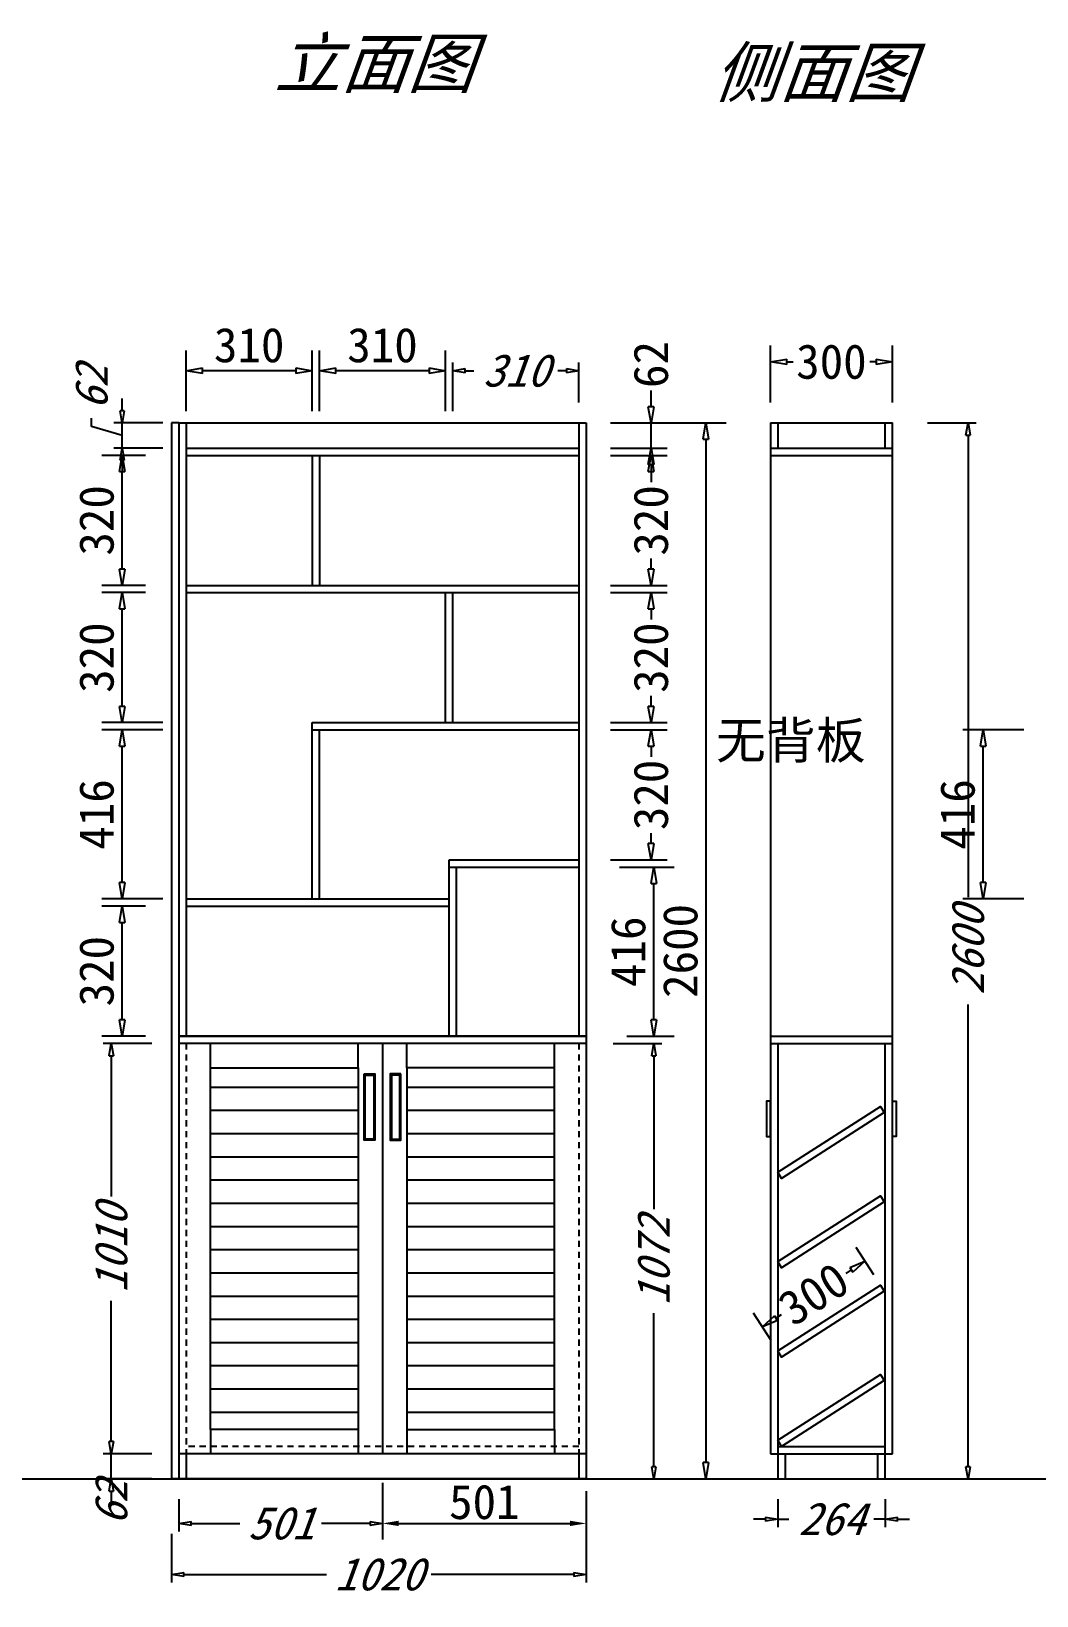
# Model space of a CAD drawing. Header units: millimetres. Extents: x 366509 to 398313, y -1245498 to -1202747.
# Drawn here: x 371033 to 373507, y -1225288 to -1221437 of the extents above; entities that cross this region are included whole.
import ezdxf

# ---------------------------------------------------------------- set-up
doc = ezdxf.new("R2010")
doc.units = ezdxf.units.MM
doc.header["$LTSCALE"] = 20
doc.linetypes.add('JIS_02_0.7', pattern=[1.35, 0.75, -0.6])
doc.layers.get('Defpoints').update_dxf_attribs({"color": 250})
doc.styles.get("Standard").update_dxf_attribs({"font": 'SimSun.ttf', "height": 85})
doc.styles.add('汉字', font='SimSun.ttf', dxfattribs={"oblique": 20, "height": 80})
doc.dimstyles.new('200', dxfattribs={"dimtxt": 90, "dimasz": 40, "dimexe": 50, "dimexo": 100, "dimgap": 20, "dimtad": 1, "dimdec": 0, "dimtxsty": 'Standard', "dimblk": 'CLOSEDBLANK', "dimcen": 100, "dimdle": 50, "dimclrd": 256, "dimclre": 256, "dimclrt": 256, "dimadec": 0, "dimazin": 0, "dimtfac": 1, "dimtdec": 0, "dimtmove": 2, "dimatfit": 3, "dimldrblk": 'CLOSEDBLANK', "dimfxl": 100, "dimfxlon": 1, "dimlwd": 25, "dimlwe": 25, "dimarcsym": 0})
doc.dimstyles.new('ISO-25', dxfattribs={"dimtxt": 2.5, "dimasz": 2.5, "dimexe": 1.25, "dimexo": 0.625, "dimtad": 1, "dimtxsty": 'Standard', "dimcen": 2.5, "dimadec": 0, "dimazin": 0, "dimtfac": 1, "dimtmove": 0, "dimatfit": 3, "dimfxl": 1, "dimarcsym": 0})
doc.dimstyles.get("Standard").update_dxf_attribs({"dimtxt": 0.18, "dimasz": 0.18, "dimexe": 0.18, "dimexo": 0.0625, "dimgap": 0.09, "dimtad": 0, "dimtih": 1, "dimtoh": 1, "dimdec": 4, "dimzin": 0, "dimdsep": 46, "dimtxsty": 'Standard', "dimcen": 0.09, "dimadec": 0, "dimazin": 0, "dimtfac": 1, "dimtdec": 4, "dimtofl": 0, "dimtmove": 0, "dimatfit": 3, "dimfxl": 1, "dimtolj": 1, "dimtzin": 0, "dimarcsym": 0})
doc.dimstyles.new('周文晶', dxfattribs={"dimtxt": 70, "dimasz": 40, "dimexe": 40, "dimexo": 30, "dimgap": 10, "dimtad": 0, "dimdec": 0, "dimtxsty": 'Standard', "dimblk": 'CLOSEDBLANK', "dimcen": 200, "dimclrd": 256, "dimclre": 256, "dimadec": 0, "dimazin": 0, "dimtfac": 1, "dimtdec": 0, "dimtmove": 0, "dimatfit": 3, "dimldrblk": 'CLOSEDBLANK', "dimfxl": 100, "dimfxlon": 1, "dimarcsym": 0})

# ---------------------------------------------------------------- blocks, each defined once
blk = doc.blocks.new('_ClosedBlank')
at = {"color": 0, "linetype": 'ByBlock', "lineweight": -2}
for p, q in [((-1, 0.167), (0, 0)), ((-1, 0.167), (-1, -0.167)), ((0, 0), (-1, -0.167))]:
    blk.add_line(p, q, dxfattribs=at)
blk = doc.blocks.new('*D897')
at = {"lineweight": 25, "transparency": 16777216}
for p, q in [((371229.9, -1224908.8), (371229.9, -1224878.8)), ((371329.9, -1224938.8), (371209.9, -1224938.8)), ((371229.9, -1225000.8), (371229.9, -1224938.8)), ((371329.9, -1225000.8), (371209.9, -1225000.8)), ((371229.9, -1225030.8), (371229.9, -1225060.8))]:
    blk.add_line(p, q, dxfattribs=at)
at = {"layer": 'Defpoints', "color": 0, "transparency": 16777216}
for p in [(371229.9, -1224938.8), (371414.2, -1224938.8), (371396.2, -1225000.8)]:
    blk.add_point(p, dxfattribs=at)
at = {"lineweight": 25, "transparency": 16777216, "xscale": 30, "yscale": 30, "zscale": 30}
for p, rotation in [((371229.9, -1224938.8), 270), ((371229.9, -1225000.8), 90)]:
    blk.add_blockref('_ClosedBlank', p, dxfattribs=dict(at, rotation=rotation))
at = {"lineweight": -3, "transparency": 16777216, "insert": (371229.9, -1225060.8), "char_height": 80, "attachment_point": 5, "rotation": 90, "style": '汉字'}
blk.add_mtext('62', dxfattribs=at)
blk = doc.blocks.new('*D898')
at = {"lineweight": 25, "transparency": 16777216}
for p, q in [((371329.9, -1223928.8), (371209.9, -1223928.8)), ((371229.9, -1223958.8), (371229.9, -1224305.2)), ((371229.9, -1224908.8), (371229.9, -1224562.4)), ((371329.9, -1224938.8), (371209.9, -1224938.8))]:
    blk.add_line(p, q, dxfattribs=at)
at = {"layer": 'Defpoints', "color": 0, "transparency": 16777216}
for p in [(371229.9, -1223928.8), (371414.2, -1223928.8), (371414.2, -1224938.8)]:
    blk.add_point(p, dxfattribs=at)
at = {"lineweight": 25, "transparency": 16777216, "xscale": 30, "yscale": 30, "zscale": 30}
for p, rotation in [((371229.9, -1223928.8), 90), ((371229.9, -1224938.8), 270)]:
    blk.add_blockref('_ClosedBlank', p, dxfattribs=dict(at, rotation=rotation))
at = {"lineweight": -3, "transparency": 16777216, "insert": (371229.9, -1224433.8), "char_height": 80, "attachment_point": 5, "rotation": 90, "style": '汉字'}
blk.add_mtext('1010', dxfattribs=at)
blk = doc.blocks.new('*D926')
at = {"lineweight": 25, "transparency": 16777216}
for p, q in [((372070.2, -1222372.3), (372070.2, -1222252.3)), ((372380.2, -1222350.9), (372380.2, -1222252.3)), ((372100.2, -1222272.3), (372122, -1222272.3)), ((372350.2, -1222272.3), (372328.5, -1222272.3))]:
    blk.add_line(p, q, dxfattribs=at)
at = {"layer": 'Defpoints', "color": 0, "transparency": 16777216}
for p in [(372380.2, -1222272.3), (372380.2, -1222400.9), (372070.2, -1222842.8)]:
    blk.add_point(p, dxfattribs=at)
at = {"lineweight": 25, "transparency": 16777216, "xscale": 30, "yscale": 30, "zscale": 30, "rotation": 180}
blk.add_blockref('_ClosedBlank', (372070.2, -1222272.3), dxfattribs=at)
at = {"lineweight": 25, "transparency": 16777216, "xscale": 30, "yscale": 30, "zscale": 30}
blk.add_blockref('_ClosedBlank', (372380.2, -1222272.3), dxfattribs=at)
at = {"lineweight": -3, "transparency": 16777216, "insert": (372225.2, -1222272.3), "char_height": 80, "attachment_point": 5, "style": '汉字'}
blk.add_mtext('310', dxfattribs=at)
blk = doc.blocks.new('*D899')
at = {"lineweight": 25, "transparency": 16777216}
for p, q in [((371378.2, -1225135.9), (371378.2, -1225255.9)), ((372398.2, -1225135.9), (372398.2, -1225255.9)), ((371408.2, -1225235.9), (371759.7, -1225235.9)), ((372368.2, -1225235.9), (372016.8, -1225235.9))]:
    blk.add_line(p, q, dxfattribs=at)
at = {"layer": 'Defpoints', "color": 0, "transparency": 16777216}
for p in [(371378.2, -1225000.8), (372398.2, -1225000.8), (372398.2, -1225235.9)]:
    blk.add_point(p, dxfattribs=at)
at = {"lineweight": 25, "transparency": 16777216, "xscale": 30, "yscale": 30, "zscale": 30, "rotation": 180}
blk.add_blockref('_ClosedBlank', (371378.2, -1225235.9), dxfattribs=at)
at = {"lineweight": 25, "transparency": 16777216, "xscale": 30, "yscale": 30, "zscale": 30}
blk.add_blockref('_ClosedBlank', (372398.2, -1225235.9), dxfattribs=at)
at = {"lineweight": -3, "transparency": 16777216, "insert": (371888.2, -1225235.9), "char_height": 80, "attachment_point": 5, "style": '汉字'}
blk.add_mtext('1020', dxfattribs=at)
blk = doc.blocks.new('*D927')
at = {"lineweight": 25, "transparency": 16777216}
for p, q in [((372869.7, -1225050.8), (372869.7, -1225119.8)), ((373134, -1225050.8), (373134, -1225119.8)), ((372839.7, -1225099.8), (372809.7, -1225099.8)), ((372869.7, -1225099.8), (372897.2, -1225099.8)), ((373134, -1225099.8), (373106.4, -1225099.8)), ((373164, -1225099.8), (373194, -1225099.8))]:
    blk.add_line(p, q, dxfattribs=at)
at = {"layer": 'Defpoints', "color": 0, "transparency": 16777216}
for p in [(372869.7, -1225000.8), (373134, -1225000.8), (373134, -1225099.8)]:
    blk.add_point(p, dxfattribs=at)
at = {"lineweight": 25, "transparency": 16777216, "xscale": 30, "yscale": 30, "zscale": 30}
blk.add_blockref('_ClosedBlank', (372869.7, -1225099.8), dxfattribs=at)
at = {"lineweight": 25, "transparency": 16777216, "xscale": 30, "yscale": 30, "zscale": 30, "rotation": 180}
blk.add_blockref('_ClosedBlank', (373134, -1225099.8), dxfattribs=at)
at = {"lineweight": -3, "transparency": 16777216, "insert": (373001.8, -1225099.8), "char_height": 80, "attachment_point": 5, "style": '汉字'}
blk.add_mtext('264', dxfattribs=at)
blk = doc.blocks.new('*D928')
at = {"lineweight": 25, "transparency": 16777216}
for p, q in [((373237.9, -1222400.8), (373357.9, -1222400.8)), ((373337.9, -1222430.8), (373337.9, -1223568.7)), ((373337.9, -1224970.8), (373337.9, -1223833)), ((373237.9, -1225000.8), (373357.9, -1225000.8))]:
    blk.add_line(p, q, dxfattribs=at)
at = {"layer": 'Defpoints', "color": 0, "transparency": 16777216}
for p in [(373152, -1222400.8), (373152, -1225000.8), (373337.9, -1225000.8)]:
    blk.add_point(p, dxfattribs=at)
at = {"lineweight": 25, "transparency": 16777216, "xscale": 30, "yscale": 30, "zscale": 30}
for p, rotation in [((373337.9, -1222400.8), 90), ((373337.9, -1225000.8), 270)]:
    blk.add_blockref('_ClosedBlank', p, dxfattribs=dict(at, rotation=rotation))
at = {"lineweight": -3, "transparency": 16777216, "insert": (373337.9, -1223700.8), "char_height": 80, "attachment_point": 5, "rotation": 90, "style": '汉字'}
blk.add_mtext('2600', dxfattribs=at)
blk = doc.blocks.new('*D900')
at = {"lineweight": 25, "transparency": 16777216}
for p, q in [((372464.6, -1223928.8), (372584.6, -1223928.8)), ((372564.6, -1223958.8), (372564.6, -1224336.9)), ((372564.6, -1224970.8), (372564.6, -1224592.7)), ((372464.6, -1225000.8), (372584.6, -1225000.8))]:
    blk.add_line(p, q, dxfattribs=at)
at = {"layer": 'Defpoints', "color": 0, "transparency": 16777216}
for p in [(372398.2, -1223928.8), (372380.2, -1225000.8), (372564.6, -1225000.8)]:
    blk.add_point(p, dxfattribs=at)
at = {"lineweight": 25, "transparency": 16777216, "xscale": 30, "yscale": 30, "zscale": 30}
for p, rotation in [((372564.6, -1223928.8), 90), ((372564.6, -1225000.8), 270)]:
    blk.add_blockref('_ClosedBlank', p, dxfattribs=dict(at, rotation=rotation))
at = {"lineweight": -3, "transparency": 16777216, "insert": (372564.6, -1224464.8), "char_height": 80, "attachment_point": 5, "rotation": 90, "style": '汉字'}
blk.add_mtext('1072', dxfattribs=at)
blk = doc.blocks.new('*D929')
at = {"lineweight": 25, "transparency": 16777216}
for p, q in [((371256.4, -1222370.9), (371256.4, -1222340.9)), ((371181.4, -1222409.4), (371181.4, -1222389.4)), ((371256.4, -1222431.9), (371181.4, -1222409.4)), ((371356.4, -1222400.9), (371236.4, -1222400.9)), ((371256.4, -1222462.9), (371256.4, -1222400.9)), ((371256.4, -1222462.9), (371256.4, -1222400.9)), ((371356.4, -1222462.9), (371236.4, -1222462.9)), ((371256.4, -1222492.9), (371256.4, -1222522.9))]:
    blk.add_line(p, q, dxfattribs=at)
at = {"layer": 'Defpoints', "color": 0, "transparency": 16777216}
for p in [(371256.4, -1222400.9), (371414.2, -1222400.9), (371414.2, -1222462.9)]:
    blk.add_point(p, dxfattribs=at)
at = {"lineweight": 25, "transparency": 16777216, "xscale": 30, "yscale": 30, "zscale": 30}
for p, rotation in [((371256.4, -1222400.9), 270), ((371256.4, -1222462.9), 90)]:
    blk.add_blockref('_ClosedBlank', p, dxfattribs=dict(at, rotation=rotation))
at = {"lineweight": -3, "transparency": 16777216, "insert": (371181.4, -1222314.6), "char_height": 80, "attachment_point": 5, "rotation": 90, "style": '汉字'}
blk.add_mtext('62', dxfattribs=at)
blk = doc.blocks.new('*D901')
at = {"lineweight": 25, "transparency": 16777216}
for p, q in [((371897.2, -1225010.4), (371897.2, -1225130.4)), ((371396.2, -1225050.8), (371396.2, -1225130.4)), ((371426.2, -1225110.4), (371546.4, -1225110.4)), ((371867.2, -1225110.4), (371747.1, -1225110.4))]:
    blk.add_line(p, q, dxfattribs=at)
at = {"layer": 'Defpoints', "color": 0, "transparency": 16777216}
for p in [(371897.2, -1224938.8), (371396.2, -1225000.8), (371396.2, -1225110.4)]:
    blk.add_point(p, dxfattribs=at)
at = {"lineweight": 25, "transparency": 16777216, "xscale": 30, "yscale": 30, "zscale": 30, "rotation": 180}
blk.add_blockref('_ClosedBlank', (371396.2, -1225110.4), dxfattribs=at)
at = {"lineweight": 25, "transparency": 16777216, "xscale": 30, "yscale": 30, "zscale": 30}
blk.add_blockref('_ClosedBlank', (371897.2, -1225110.4), dxfattribs=at)
at = {"lineweight": -3, "transparency": 16777216, "insert": (371646.8, -1225110.4), "char_height": 80, "attachment_point": 5, "style": '汉字'}
blk.add_mtext('501', dxfattribs=at)
blk = doc.blocks.new('*D902')
at = {"lineweight": 25, "transparency": 16777216}
for p, q in [((372592.8, -1222400.9), (372742.8, -1222400.9)), ((372692.8, -1222440.9), (372692.8, -1224960.8)), ((372592.8, -1225000.8), (372742.8, -1225000.8))]:
    blk.add_line(p, q, dxfattribs=at)
at = {"layer": 'Defpoints', "color": 0, "transparency": 16777216}
for p in [(372236.3, -1222400.9), (372236.3, -1225000.8), (372692.8, -1225000.8)]:
    blk.add_point(p, dxfattribs=at)
at = {"lineweight": 25, "transparency": 16777216, "xscale": 40, "yscale": 40, "zscale": 40}
for p, rotation in [((372692.8, -1222400.9), 90), ((372692.8, -1225000.8), 270)]:
    blk.add_blockref('_ClosedBlank', p, dxfattribs=dict(at, rotation=rotation))
at = {"lineweight": -3, "transparency": 16777216, "insert": (372630.3, -1223700.9), "char_height": 85, "attachment_point": 5, "rotation": 90}
blk.add_mtext('2600', dxfattribs=at)
blk = doc.blocks.new('*D930')
at = {"lineweight": 25, "transparency": 16777216}
for p, q in [((371742.2, -1222372.3), (371742.2, -1222222.3)), ((372052.2, -1222372.3), (372052.2, -1222222.3)), ((372012.2, -1222272.3), (371782.2, -1222272.3))]:
    blk.add_line(p, q, dxfattribs=at)
at = {"layer": 'Defpoints', "color": 0, "transparency": 16777216}
for p in [(371742.2, -1222272.3), (372052.2, -1222842.8), (371742.2, -1223156.8)]:
    blk.add_point(p, dxfattribs=at)
at = {"lineweight": 25, "transparency": 16777216, "xscale": 40, "yscale": 40, "zscale": 40, "rotation": 180}
blk.add_blockref('_ClosedBlank', (371742.2, -1222272.3), dxfattribs=at)
at = {"lineweight": 25, "transparency": 16777216, "xscale": 40, "yscale": 40, "zscale": 40}
blk.add_blockref('_ClosedBlank', (372052.2, -1222272.3), dxfattribs=at)
at = {"lineweight": -3, "transparency": 16777216, "insert": (371897.2, -1222209.8), "char_height": 85, "attachment_point": 5}
blk.add_mtext('310', dxfattribs=at)
blk = doc.blocks.new('*D931')
at = {"lineweight": 25, "transparency": 16777216}
for p, q in [((371414.2, -1222372.3), (371414.2, -1222222.3)), ((371724.2, -1222372.3), (371724.2, -1222222.3)), ((371684.2, -1222272.3), (371454.2, -1222272.3))]:
    blk.add_line(p, q, dxfattribs=at)
at = {"layer": 'Defpoints', "color": 0, "transparency": 16777216}
for p in [(371414.2, -1222272.3), (371724.2, -1223186.8), (371414.2, -1223367.8)]:
    blk.add_point(p, dxfattribs=at)
at = {"lineweight": 25, "transparency": 16777216, "xscale": 40, "yscale": 40, "zscale": 40, "rotation": 180}
blk.add_blockref('_ClosedBlank', (371414.2, -1222272.3), dxfattribs=at)
at = {"lineweight": 25, "transparency": 16777216, "xscale": 40, "yscale": 40, "zscale": 40}
blk.add_blockref('_ClosedBlank', (371724.2, -1222272.3), dxfattribs=at)
at = {"lineweight": -3, "transparency": 16777216, "insert": (371569.2, -1222209.8), "char_height": 85, "attachment_point": 5}
blk.add_mtext('310', dxfattribs=at)
blk = doc.blocks.new('*D903')
at = {"lineweight": 25, "transparency": 16777216}
for p, q in [((371314.2, -1223590.8), (371206.4, -1223590.8)), ((371256.4, -1223870.8), (371256.4, -1223630.8)), ((371314.2, -1223910.8), (371206.4, -1223910.8))]:
    blk.add_line(p, q, dxfattribs=at)
at = {"layer": 'Defpoints', "color": 0, "transparency": 16777216}
for p in [(371256.4, -1223590.8), (371414.2, -1223590.8), (371414.2, -1223910.8)]:
    blk.add_point(p, dxfattribs=at)
at = {"lineweight": 25, "transparency": 16777216, "xscale": 40, "yscale": 40, "zscale": 40}
for p, rotation in [((371256.4, -1223590.8), 90), ((371256.4, -1223910.8), 270)]:
    blk.add_blockref('_ClosedBlank', p, dxfattribs=dict(at, rotation=rotation))
at = {"lineweight": -3, "transparency": 16777216, "insert": (371193.9, -1223750.8), "char_height": 85, "attachment_point": 5, "rotation": 90}
blk.add_mtext('320', dxfattribs=at)
blk = doc.blocks.new('*D932')
at = {"lineweight": 25, "transparency": 16777216}
for p, q in [((371356.4, -1223156.8), (371206.4, -1223156.8)), ((371256.4, -1223532.8), (371256.4, -1223196.8)), ((371356.4, -1223572.8), (371206.4, -1223572.8))]:
    blk.add_line(p, q, dxfattribs=at)
at = {"layer": 'Defpoints', "color": 0, "transparency": 16777216}
for p in [(371256.4, -1223156.8), (371724.2, -1223156.8), (371724.2, -1223572.8)]:
    blk.add_point(p, dxfattribs=at)
at = {"lineweight": 25, "transparency": 16777216, "xscale": 40, "yscale": 40, "zscale": 40}
for p, rotation in [((371256.4, -1223156.8), 90), ((371256.4, -1223572.8), 270)]:
    blk.add_blockref('_ClosedBlank', p, dxfattribs=dict(at, rotation=rotation))
at = {"lineweight": -3, "transparency": 16777216, "insert": (371193.9, -1223364.8), "char_height": 85, "attachment_point": 5, "rotation": 90}
blk.add_mtext('416', dxfattribs=at)
blk = doc.blocks.new('*D933')
at = {"lineweight": 25, "transparency": 16777216}
for p, q in [((371314.2, -1222818.8), (371206.4, -1222818.8)), ((371256.4, -1223098.8), (371256.4, -1222858.8)), ((371356.4, -1223138.8), (371206.4, -1223138.8))]:
    blk.add_line(p, q, dxfattribs=at)
at = {"layer": 'Defpoints', "color": 0, "transparency": 16777216}
for p in [(371256.4, -1222818.8), (371414.2, -1222818.8), (371724.2, -1223138.8)]:
    blk.add_point(p, dxfattribs=at)
at = {"lineweight": 25, "transparency": 16777216, "xscale": 40, "yscale": 40, "zscale": 40}
for p, rotation in [((371256.4, -1222818.8), 90), ((371256.4, -1223138.8), 270)]:
    blk.add_blockref('_ClosedBlank', p, dxfattribs=dict(at, rotation=rotation))
at = {"lineweight": -3, "transparency": 16777216, "insert": (371193.9, -1222978.8), "char_height": 85, "attachment_point": 5, "rotation": 90}
blk.add_mtext('320', dxfattribs=at)
blk = doc.blocks.new('*D934')
at = {"lineweight": 25, "transparency": 16777216}
for p, q in [((371314.2, -1222480.9), (371206.4, -1222480.9)), ((371256.4, -1222760.8), (371256.4, -1222520.9)), ((371314.2, -1222800.8), (371206.4, -1222800.8))]:
    blk.add_line(p, q, dxfattribs=at)
at = {"layer": 'Defpoints', "color": 0, "transparency": 16777216}
for p in [(371256.4, -1222480.9), (371414.2, -1222480.9), (371414.2, -1222800.8)]:
    blk.add_point(p, dxfattribs=at)
at = {"lineweight": 25, "transparency": 16777216, "xscale": 40, "yscale": 40, "zscale": 40}
for p, rotation in [((371256.4, -1222480.9), 90), ((371256.4, -1222800.8), 270)]:
    blk.add_blockref('_ClosedBlank', p, dxfattribs=dict(at, rotation=rotation))
at = {"lineweight": -3, "transparency": 16777216, "insert": (371193.9, -1222640.9), "char_height": 85, "attachment_point": 5, "rotation": 90}
blk.add_mtext('320', dxfattribs=at)
blk = doc.blocks.new('*D935')
at = {"lineweight": 25, "transparency": 16777216}
for p, q in [((372480.2, -1223494.8), (372614.6, -1223494.8)), ((372564.6, -1223870.8), (372564.6, -1223534.8)), ((372498.2, -1223910.8), (372614.6, -1223910.8))]:
    blk.add_line(p, q, dxfattribs=at)
at = {"layer": 'Defpoints', "color": 0, "transparency": 16777216}
for p in [(372380.2, -1223494.8), (372564.6, -1223494.8), (372398.2, -1223910.8)]:
    blk.add_point(p, dxfattribs=at)
at = {"lineweight": 25, "transparency": 16777216, "xscale": 40, "yscale": 40, "zscale": 40}
for p, rotation in [((372564.6, -1223494.8), 90), ((372564.6, -1223910.8), 270)]:
    blk.add_blockref('_ClosedBlank', p, dxfattribs=dict(at, rotation=rotation))
at = {"lineweight": -3, "transparency": 16777216, "insert": (372502.1, -1223702.8), "char_height": 85, "attachment_point": 5, "rotation": 90}
blk.add_mtext('416', dxfattribs=at)
blk = doc.blocks.new('*D904')
at = {"color": 0, "lineweight": -2, "transparency": 16777216}
for p, q in [((371897.2, -1225010.4), (371897.2, -1225150.4)), ((372398.2, -1225030.8), (372398.2, -1225150.4)), ((371937.2, -1225110.4), (372358.2, -1225110.4))]:
    blk.add_line(p, q, dxfattribs=at)
at = {"color": 0, "transparency": 16777216}
for points in [[(371937.2, -1225103.7), (371937.2, -1225117), (371897.2, -1225110.4)], [(372358.2, -1225103.7), (372358.2, -1225117), (372398.2, -1225110.4)]]:
    blk.add_solid(points, dxfattribs=at)
at = {"layer": 'Defpoints', "color": 0, "transparency": 16777216}
for p in [(371897.2, -1224938.8), (372398.2, -1225000.8), (372398.2, -1225110.4)]:
    blk.add_point(p, dxfattribs=at)
at = {"color": 0, "lineweight": -3, "transparency": 16777216, "insert": (372147.8, -1225057.9), "char_height": 85, "attachment_point": 5}
blk.add_mtext('501', dxfattribs=at)
blk = doc.blocks.new('*D905')
at = {"lineweight": -2, "transparency": 16777216}
for p, q in [((373106.1, -1224498.5), (373062.8, -1224431)), ((373050.7, -1224486.2), (373037.2, -1224494.8)), ((372853.5, -1224660.4), (372810.2, -1224592.8)), ((372865.4, -1224604.9), (372878.9, -1224596.3))]:
    blk.add_line(p, q, dxfattribs=at)
at = {"layer": 'Defpoints', "color": 0, "transparency": 16777216}
for p in [(373084.3, -1224464.6), (373122.2, -1224523.8), (372869.7, -1224685.7)]:
    blk.add_point(p, dxfattribs=at)
at = {"lineweight": -2, "transparency": 16777216, "xscale": 40, "yscale": 40, "zscale": 40}
for p, rotation in [((373084.3, -1224464.6), 32.65196531533646), ((372831.8, -1224626.5), 212.6519653153365)]:
    blk.add_blockref('_ClosedBlank', p, dxfattribs=dict(at, rotation=rotation))
at = {"color": 0, "transparency": 16777216, "insert": (372958, -1224545.6), "char_height": 85, "attachment_point": 5, "rotation": 32.652}
blk.add_mtext('300', dxfattribs=at)
blk = doc.blocks.new('*D881')
at = {"lineweight": -2, "transparency": 16777216}
for p, q in [((372851.7, -1222350.4), (372851.7, -1222210.4)), ((373152, -1222350.4), (373152, -1222210.4)), ((372891.7, -1222250.4), (372907.8, -1222250.4)), ((373112, -1222250.4), (373095.9, -1222250.4))]:
    blk.add_line(p, q, dxfattribs=at)
at = {"layer": 'Defpoints', "color": 0, "transparency": 16777216}
for p in [(373152, -1222250.4), (372851.7, -1222400.8), (373152, -1222400.8)]:
    blk.add_point(p, dxfattribs=at)
at = {"lineweight": -2, "transparency": 16777216, "xscale": 40, "yscale": 40, "zscale": 40, "rotation": 180}
blk.add_blockref('_ClosedBlank', (372851.7, -1222250.4), dxfattribs=at)
at = {"lineweight": -2, "transparency": 16777216, "xscale": 40, "yscale": 40, "zscale": 40}
blk.add_blockref('_ClosedBlank', (373152, -1222250.4), dxfattribs=at)
at = {"color": 0, "transparency": 16777216, "insert": (373001.8, -1222250.4), "char_height": 85, "attachment_point": 5}
blk.add_mtext('300', dxfattribs=at)
blk = doc.blocks.new('*D936')
at = {"lineweight": -2, "transparency": 16777216}
for p, q in [((372457.9, -1223156.8), (372597.9, -1223156.8)), ((372557.9, -1223196.8), (372557.9, -1223222.8)), ((372557.9, -1223436.8), (372557.9, -1223410.9)), ((372457.9, -1223476.8), (372597.9, -1223476.8))]:
    blk.add_line(p, q, dxfattribs=at)
at = {"layer": 'Defpoints', "color": 0, "transparency": 16777216}
for p in [(372380.2, -1223156.8), (372557.9, -1223156.8), (372380.2, -1223476.8)]:
    blk.add_point(p, dxfattribs=at)
at = {"lineweight": -2, "transparency": 16777216, "xscale": 40, "yscale": 40, "zscale": 40}
for p, rotation in [((372557.9, -1223156.8), 90), ((372557.9, -1223476.8), 270)]:
    blk.add_blockref('_ClosedBlank', p, dxfattribs=dict(at, rotation=rotation))
at = {"color": 0, "transparency": 16777216, "insert": (372557.9, -1223316.8), "char_height": 85, "attachment_point": 5, "rotation": 90}
blk.add_mtext('320', dxfattribs=at)
blk = doc.blocks.new('*D937')
at = {"lineweight": -2, "transparency": 16777216}
for p, q in [((372457.9, -1222818.8), (372597.9, -1222818.8)), ((372557.9, -1222858.8), (372557.9, -1222884.8)), ((372557.9, -1223098.8), (372557.9, -1223072.9)), ((372457.9, -1223138.8), (372597.9, -1223138.8))]:
    blk.add_line(p, q, dxfattribs=at)
at = {"layer": 'Defpoints', "color": 0, "transparency": 16777216}
for p in [(372380.2, -1222818.8), (372557.9, -1222818.8), (372380.2, -1223138.8)]:
    blk.add_point(p, dxfattribs=at)
at = {"lineweight": -2, "transparency": 16777216, "xscale": 40, "yscale": 40, "zscale": 40}
for p, rotation in [((372557.9, -1222818.8), 90), ((372557.9, -1223138.8), 270)]:
    blk.add_blockref('_ClosedBlank', p, dxfattribs=dict(at, rotation=rotation))
at = {"color": 0, "transparency": 16777216, "insert": (372557.9, -1222978.8), "char_height": 85, "attachment_point": 5, "rotation": 90}
blk.add_mtext('320', dxfattribs=at)
blk = doc.blocks.new('*D938')
at = {"lineweight": -2, "transparency": 16777216}
for p, q in [((372457.9, -1222480.9), (372597.9, -1222480.9)), ((372557.9, -1222520.9), (372557.9, -1222546.8)), ((372557.9, -1222760.8), (372557.9, -1222734.9)), ((372457.9, -1222800.8), (372597.9, -1222800.8))]:
    blk.add_line(p, q, dxfattribs=at)
at = {"layer": 'Defpoints', "color": 0, "transparency": 16777216}
for p in [(372380.2, -1222480.9), (372557.9, -1222480.9), (372380.2, -1222800.8)]:
    blk.add_point(p, dxfattribs=at)
at = {"lineweight": -2, "transparency": 16777216, "xscale": 40, "yscale": 40, "zscale": 40}
for p, rotation in [((372557.9, -1222480.9), 90), ((372557.9, -1222800.8), 270)]:
    blk.add_blockref('_ClosedBlank', p, dxfattribs=dict(at, rotation=rotation))
at = {"color": 0, "transparency": 16777216, "insert": (372557.9, -1222640.9), "char_height": 85, "attachment_point": 5, "rotation": 90}
blk.add_mtext('320', dxfattribs=at)
blk = doc.blocks.new('*D939')
at = {"lineweight": -2, "transparency": 16777216}
for p, q in [((372557.9, -1222360.9), (372557.9, -1222320.9)), ((372457.9, -1222400.9), (372597.9, -1222400.9)), ((372557.9, -1222462.9), (372557.9, -1222400.9)), ((372457.9, -1222462.9), (372597.9, -1222462.9)), ((372557.9, -1222502.9), (372557.9, -1222542.9))]:
    blk.add_line(p, q, dxfattribs=at)
at = {"layer": 'Defpoints', "color": 0, "transparency": 16777216}
for p in [(372380.2, -1222400.9), (372557.9, -1222400.9), (372380.2, -1222462.9)]:
    blk.add_point(p, dxfattribs=at)
at = {"lineweight": -2, "transparency": 16777216, "xscale": 40, "yscale": 40, "zscale": 40}
for p, rotation in [((372557.9, -1222400.9), 270), ((372557.9, -1222462.9), 90)]:
    blk.add_blockref('_ClosedBlank', p, dxfattribs=dict(at, rotation=rotation))
at = {"color": 0, "transparency": 16777216, "insert": (372557.9, -1222257.1), "char_height": 85, "attachment_point": 5, "rotation": 90}
blk.add_mtext('62', dxfattribs=at)
blk = doc.blocks.new('*D949')
at = {"lineweight": 25, "transparency": 16777216}
for p, q in [((373475, -1223156.8), (373325, -1223156.8)), ((373375, -1223532.8), (373375, -1223196.8)), ((373475, -1223572.8), (373325, -1223572.8))]:
    blk.add_line(p, q, dxfattribs=at)
at = {"layer": 'Defpoints', "color": 0, "transparency": 16777216}
for p in [(373375, -1223156.8), (373842.8, -1223156.8), (373842.8, -1223572.8)]:
    blk.add_point(p, dxfattribs=at)
at = {"lineweight": 25, "transparency": 16777216, "xscale": 40, "yscale": 40, "zscale": 40}
for p, rotation in [((373375, -1223156.8), 90), ((373375, -1223572.8), 270)]:
    blk.add_blockref('_ClosedBlank', p, dxfattribs=dict(at, rotation=rotation))
at = {"lineweight": -3, "transparency": 16777216, "insert": (373312.5, -1223364.8), "char_height": 85, "attachment_point": 5, "rotation": 90}
blk.add_mtext('416', dxfattribs=at)

msp = doc.modelspace()

# ---------------------------------------------------------------- hatches: boundary and pattern name
at = {"lineweight": -3}
h = msp.add_hatch(dxfattribs=at)
h.set_pattern_fill('LINE', color=250, scale=18, style=0)
h.set_pattern_definition([(0, (250477.525, -1216949.606), (0, 57.15), [])])
h.paths.add_polyline_path([(372320.25, -1223988.809), (371957.25, -1223988.809), (371957.25, -1224878.809), (372320.25, -1224878.809)])
h.paths.add_polyline_path([(371474.25, -1224878.809), (371837.25, -1224878.809), (371837.25, -1223988.809), (371474.25, -1223988.809)])

# ---------------------------------------------------------------- linework, layer by layer
for p, q in [((371378.25, -1222400.944), (371378.25, -1225000.809)), ((371396.25, -1222400.944), (371396.25, -1225000.809)), ((371396.25, -1222400.944), (372398.25, -1222400.944)), ((371414.25, -1222400.944), (371414.25, -1223910.809)), ((372124.361, -1222400.944), (372398.25, -1222400.944)), ((372380.25, -1222400.944), (372380.25, -1223910.809)), ((372398.25, -1222400.944), (372398.25, -1225000.809)), ((372851.652, -1222400.809), (373152.039, -1222400.809)), ((372851.652, -1222400.809), (372851.652, -1224938.809)), ((372869.652, -1222400.809), (372869.652, -1222462.809)), ((373134.039, -1222462.809), (373134.039, -1222400.809)), ((373152.039, -1224938.809), (373152.039, -1222400.809)), ((371414.25, -1222462.944), (372380.25, -1222462.944)), ((371414.25, -1222480.944), (372380.25, -1222480.944)), ((371724.25, -1222480.944), (371724.25, -1222800.809)), ((371742.25, -1222480.944), (371742.25, -1222800.809)), ((372851.652, -1222462.809), (373152.039, -1222462.809)), ((372851.652, -1222480.809), (373152.039, -1222480.809)), ((371414.25, -1222800.809), (372380.25, -1222800.809)), ((371414.25, -1222818.809), (372380.25, -1222818.809)), ((372052.25, -1223138.809), (372052.25, -1222818.809)), ((372070.25, -1223138.809), (372070.25, -1222818.809)), ((371724.25, -1223572.809), (371724.25, -1223138.809)), ((371724.25, -1223138.809), (372380.25, -1223138.809)), ((371724.25, -1223156.809), (372380.25, -1223156.809)), ((371742.25, -1223572.809), (371742.25, -1223156.809)), ((372061.25, -1223910.809), (372061.25, -1223476.809)), ((372061.25, -1223476.809), (372380.25, -1223476.809)), ((372061.25, -1223494.809), (372380.25, -1223494.809)), ((372079.25, -1223910.809), (372079.25, -1223494.809)), ((371414.25, -1223572.809), (372061.25, -1223572.809)), ((371414.25, -1223590.809), (372061.25, -1223590.809)), ((372398.25, -1223910.809), (371396.25, -1223910.809)), ((371396.25, -1223910.809), (372398.25, -1223910.809)), ((372851.652, -1223910.809), (373152.039, -1223910.809)), ((372398.25, -1223928.809), (371396.25, -1223928.809)), ((371474.25, -1223988.809), (371474.25, -1223928.809)), ((371837.25, -1223988.809), (371837.25, -1223928.809)), ((371897.25, -1223928.809), (371897.25, -1224938.809)), ((371957.25, -1223988.809), (371957.25, -1223928.809)), ((372320.25, -1223988.809), (372320.25, -1223928.809)), ((372851.652, -1223928.809), (373152.039, -1223928.809)), ((372869.652, -1223928.809), (372869.652, -1225000.809)), ((373134.039, -1225000.809), (373134.039, -1223928.809)), ((371474.25, -1224878.809), (371474.25, -1224938.809)), ((371837.25, -1224878.809), (371837.25, -1224938.809)), ((371957.25, -1224878.809), (371957.25, -1224938.809)), ((372320.25, -1224878.809), (372320.25, -1224938.809)), ((372869.652, -1224920.809), (373134.039, -1224920.809)), ((372398.25, -1224938.809), (371396.25, -1224938.809)), ((372380.25, -1224938.809), (372380.25, -1225000.809)), ((372851.652, -1224938.809), (373152.039, -1224938.809)), ((372887.652, -1224938.809), (372887.652, -1225000.809)), ((373116.039, -1225000.809), (373116.039, -1224938.809)), ((372398.25, -1225000.809), (371396.25, -1225000.809)), ((372869.652, -1225000.809), (373134.039, -1225000.809))]:
    msp.add_line(p, q, dxfattribs=at)
for p, q in [((371396.25, -1222400.944), (371378.25, -1222400.944)), ((371414.25, -1224938.809), (371414.25, -1225000.809)), ((366509.141, -1225000.809), (398312.891, -1225000.809)), ((371396.25, -1225000.809), (371378.25, -1225000.809))]:
    msp.add_line(p, q)
at = {"color": 250, "linetype": 'JIS_02_0.7', "lineweight": -3}
for p, q in [((371414.25, -1223928.809), (371414.25, -1224938.809)), ((372380.25, -1223928.809), (372380.25, -1224938.809)), ((372380.25, -1224920.809), (371414.25, -1224920.809))]:
    msp.add_line(p, q, dxfattribs=at)
at = {"lineweight": -3}
for points in [[(371474.25, -1223988.809), (371837.25, -1223988.809), (371837.25, -1224878.809), (371474.25, -1224878.809)], [(372320.25, -1223988.809), (371957.25, -1223988.809), (371957.25, -1224878.809), (372320.25, -1224878.809)], [(371851.954, -1224003.63), (371878.522, -1224003.63), (371878.522, -1224167.142), (371851.954, -1224167.142)], [(371854.954, -1224006.63), (371875.522, -1224006.63), (371875.522, -1224164.142), (371854.954, -1224164.142)], [(371942.546, -1224003.63), (371915.978, -1224003.63), (371915.978, -1224167.142), (371942.546, -1224167.142)], [(371939.546, -1224006.63), (371918.978, -1224006.63), (371918.978, -1224164.142), (371939.546, -1224164.142)]]:
    msp.add_lwpolyline(points, close=True, dxfattribs=at)
for points in [[(372851.652, -1224070.441), (372842.322, -1224070.441), (372842.322, -1224158.019), (372851.652, -1224158.019)], [(373152.039, -1224070.441), (373161.368, -1224070.441), (373161.368, -1224158.019), (373152.039, -1224158.019)]]:
    msp.add_lwpolyline(points, close=True)
for points in [[(372869.652, -1224245.654), (373122.241, -1224083.794), (373131.952, -1224098.949), (372879.363, -1224260.809), (372869.652, -1224245.654)], [(372869.652, -1224465.654), (373122.241, -1224303.794), (373131.952, -1224318.949), (372879.363, -1224480.809), (372869.652, -1224465.654)], [(372869.652, -1224685.654), (373122.241, -1224523.794), (373131.952, -1224538.949), (372879.363, -1224700.809), (372869.652, -1224685.654)], [(372869.652, -1224905.654), (373122.241, -1224743.794), (373131.952, -1224758.949), (372879.363, -1224920.809), (372869.652, -1224905.654)]]:
    msp.add_lwpolyline(points)

# ---------------------------------------------------------------- texts
at = {"color": 0, "char_height": 120, "width": 1293.93172, "attachment_point": 1, "style": '汉字'}
for s, insert in [('立面图', (371630.783, -1221455.165)), ('侧面图', (372708.885, -1221477.79))]:
    msp.add_mtext(s, dxfattribs=dict(at, insert=insert))
at = {"lineweight": -3, "insert": (372717.718, -1223137.431), "char_height": 90, "width": 545.64139, "attachment_point": 1}
msp.add_mtext('无背板', dxfattribs=at)

# ---------------------------------------------------------------- dimensions: what is measured, and where the dimension line sits
at = {"lineweight": -3}
for base, p1, p2, picture, middle in [((371414.25, -1222272.273), (371724.25, -1223186.809), (371414.25, -1223367.809), '*D931', (371569.25, -1222209.773)), ((371742.25, -1222272.273), (372052.25, -1222842.809), (371742.25, -1223156.809), '*D930', (371897.25, -1222209.773))]:
    dim = msp.add_linear_dim(base=base, p1=p1, p2=p2, dimstyle='200', dxfattribs=at)
    dim.commit()
    dim.dimension.update_dxf_attribs({"geometry": picture, "text_midpoint": middle})
for base, p1, p2, dimstyle, override, picture, middle in [((372380.25, -1222272.273), (372070.25, -1222842.809), (372380.25, -1222400.944), 'Standard', {"dimtxt": 80, "dimasz": 30, "dimexe": 20, "dimexo": 50, "dimgap": 10, "dimtih": 0, "dimtoh": 0, "dimdec": 0, "dimzin": 8, "dimtxsty": '汉字', "dimblk": 'ClosedBlank', "dimcen": 2.5, "dimclrd": 256, "dimclre": 256, "dimclrt": 256, "dimtdec": 0, "dimtofl": 1, "dimtmove": 1, "dimldrblk": 'ClosedBlank', "dimfxl": 100, "dimfxlon": 1, "dimtolj": 0, "dimtzin": 8, "dimlwd": 25, "dimlwe": 25, "dimarcsym": 1}, '*D926', (372225.25, -1222272.273)), ((372398.25, -1225110.353), (371897.25, -1224938.809), (372398.25, -1225000.809), 'ISO-25', {"dimtxt": 70, "dimasz": 40, "dimexe": 40, "dimexo": 30, "dimgap": 10, "dimfxl": 100, "dimfxlon": 1}, '*D904', (372147.75, -1225057.853)), ((372398.25, -1225235.912), (371378.25, -1225000.809), (372398.25, -1225000.809), 'Standard', {"dimtxt": 80, "dimasz": 30, "dimexe": 20, "dimexo": 50, "dimgap": 10, "dimtih": 0, "dimtoh": 0, "dimdec": 0, "dimzin": 8, "dimtxsty": '汉字', "dimblk": 'ClosedBlank', "dimcen": 2.5, "dimclrd": 256, "dimclre": 256, "dimclrt": 256, "dimtdec": 0, "dimtofl": 1, "dimtmove": 1, "dimldrblk": 'ClosedBlank', "dimfxl": 100, "dimfxlon": 1, "dimtolj": 0, "dimtzin": 8, "dimlwd": 25, "dimlwe": 25, "dimarcsym": 1}, '*D899', (371888.25, -1225235.912)), ((373134.039, -1225099.839), (372869.652, -1225000.809), (373134.039, -1225000.809), 'Standard', {"dimtxt": 80, "dimasz": 30, "dimexe": 20, "dimexo": 50, "dimgap": 10, "dimtih": 0, "dimtoh": 0, "dimdec": 0, "dimzin": 8, "dimtxsty": '汉字', "dimblk": 'ClosedBlank', "dimcen": 2.5, "dimclrd": 256, "dimclre": 256, "dimclrt": 256, "dimtdec": 0, "dimtofl": 1, "dimtmove": 1, "dimldrblk": 'ClosedBlank', "dimfxl": 100, "dimfxlon": 1, "dimtolj": 0, "dimtzin": 8, "dimlwd": 25, "dimlwe": 25, "dimarcsym": 1}, '*D927', (373001.845, -1225099.839))]:
    dim = msp.add_linear_dim(base=base, p1=p1, p2=p2, dimstyle=dimstyle, override=override, dxfattribs=at)
    dim.commit()
    dim.dimension.update_dxf_attribs({"geometry": picture, "text_midpoint": middle})
for base, p1, p2, picture, middle in [((372557.946, -1222400.944), (372380.25, -1222462.944), (372380.25, -1222400.944), '*D939', (372557.946, -1222257.111)), ((372557.946, -1222480.944), (372380.25, -1222800.809), (372380.25, -1222480.944), '*D938', (372557.946, -1222640.877)), ((372557.946, -1222818.809), (372380.25, -1223138.809), (372380.25, -1222818.809), '*D937', (372557.946, -1222978.809)), ((372557.946, -1223156.809), (372380.25, -1223476.809), (372380.25, -1223156.809), '*D936', (372557.946, -1223316.809))]:
    dim = msp.add_linear_dim(base=base, p1=p1, p2=p2, angle=90, dimstyle='周文晶')
    dim.commit()
    dim.dimension.update_dxf_attribs({"geometry": picture, "text_midpoint": middle})
dim = msp.add_linear_dim(base=(373152.039, -1222250.43), p1=(372851.652, -1222400.809), p2=(373152.039, -1222400.809), dimstyle='周文晶')
dim.commit()
dim.dimension.update_dxf_attribs({"geometry": '*D881', "text_midpoint": (373001.845, -1222250.43)})
for base, p1, p2, angle, picture, middle in [((371256.448, -1222400.944), (371414.25, -1222462.944), (371414.25, -1222400.944), 90, '*D929', (371181.448, -1222379.444)), ((373337.936, -1225000.809), (373152.039, -1222400.809), (373152.039, -1225000.809), 90, '*D928', (373337.936, -1223700.809)), ((371229.887, -1223928.809), (371414.25, -1224938.809), (371414.25, -1223928.809), 270, '*D898', (371229.887, -1224433.809)), ((372564.613, -1225000.809), (372398.25, -1223928.809), (372380.25, -1225000.809), 90, '*D900', (372564.613, -1224464.809)), ((371396.25, -1225110.353), (371897.25, -1224938.809), (371396.25, -1225000.809), 180, '*D901', (371646.75, -1225110.353))]:
    dim = msp.add_linear_dim(base=base, p1=p1, p2=p2, angle=angle, dimstyle='Standard', override={"dimtxt": 80, "dimasz": 30, "dimexe": 20, "dimexo": 50, "dimgap": 10, "dimtih": 0, "dimtoh": 0, "dimdec": 0, "dimzin": 8, "dimtxsty": '汉字', "dimblk": 'ClosedBlank', "dimcen": 2.5, "dimclrd": 256, "dimclre": 256, "dimclrt": 256, "dimtdec": 0, "dimtofl": 1, "dimtmove": 1, "dimldrblk": 'ClosedBlank', "dimfxl": 100, "dimfxlon": 1, "dimtolj": 0, "dimtzin": 8, "dimlwd": 25, "dimlwe": 25, "dimarcsym": 1}, dxfattribs=at)
    dim.commit()
    dim.dimension.update_dxf_attribs({"geometry": picture, "text_midpoint": middle})
for base, p1, p2, picture, middle in [((372692.84, -1225000.809), (372236.306, -1222400.944), (372236.306, -1225000.809), '*D902', (372630.34, -1223700.877)), ((371256.448, -1222480.944), (371414.25, -1222800.809), (371414.25, -1222480.944), '*D934', (371193.948, -1222640.877)), ((371256.448, -1222818.809), (371724.25, -1223138.809), (371414.25, -1222818.809), '*D933', (371193.948, -1222978.809)), ((371256.448, -1223156.809), (371724.25, -1223572.809), (371724.25, -1223156.809), '*D932', (371193.948, -1223364.809)), ((373375.002, -1223156.809), (373842.805, -1223572.809), (373842.805, -1223156.809), '*D949', (373312.502, -1223364.809)), ((372564.613, -1223494.809), (372398.25, -1223910.809), (372380.25, -1223494.809), '*D935', (372502.113, -1223702.809)), ((371256.448, -1223590.809), (371414.25, -1223910.809), (371414.25, -1223590.809), '*D903', (371193.948, -1223750.809))]:
    dim = msp.add_linear_dim(base=base, p1=p1, p2=p2, angle=90, dimstyle='200', dxfattribs=at)
    dim.commit()
    dim.dimension.update_dxf_attribs({"geometry": picture, "text_midpoint": middle})
dim = msp.add_aligned_dim(p1=(372869.652, -1224685.654), p2=(373122.241, -1224523.794), distance=70.247, dimstyle='周文晶')
dim.commit()
dim.dimension.update_dxf_attribs({"geometry": '*D905', "text_midpoint": (372958.045, -1224545.578)})
dim = msp.add_linear_dim(base=(371229.887, -1224938.809), p1=(371396.25, -1225000.809), p2=(371414.25, -1224938.809), angle=270, dimstyle='Standard', override={"dimtxt": 80, "dimasz": 30, "dimexe": 20, "dimexo": 50, "dimgap": 10, "dimtih": 0, "dimtoh": 0, "dimdec": 0, "dimzin": 8, "dimtxsty": '汉字', "dimblk": 'ClosedBlank', "dimcen": 2.5, "dimclrd": 256, "dimclre": 256, "dimclrt": 256, "dimtdec": 0, "dimtofl": 1, "dimtmove": 1, "dimldrblk": 'ClosedBlank', "dimfxl": 100, "dimfxlon": 1, "dimtolj": 0, "dimtzin": 8, "dimlwd": 25, "dimlwe": 25, "dimarcsym": 1}, dxfattribs=at)
dim.commit()
dim.dimension.update_dxf_attribs({"geometry": '*D897', "text_midpoint": (371229.887, -1225060.809), "dimtype": 128})

doc.saveas('drawing.dxf')
